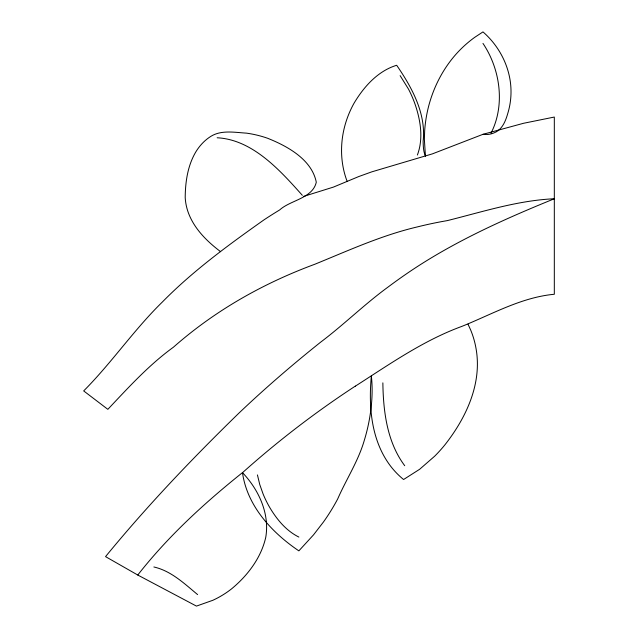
<?xml version="1.0" encoding="UTF-8"?>
<svg xmlns="http://www.w3.org/2000/svg" width="638" height="638" viewBox="0 0 638 638"><rect width="100%" height="100%" fill="white"/><g stroke="black" fill="none" stroke-linecap="round" stroke-linejoin="round"><path stroke-width="0.96" d="M417.388 155.026C423.552 138.637 420.601 120.422 415.091 104.289A116.451 116.451 0 0 0 408.487 89.097L400.122 75.627M491.029 133.159C505.384 104.983 500.264 69.159 482.974 43.408M137.768 575.029C167.953 536.446 204.312 503.143 242.48 472.622C258.637 489.593 269.81 513.462 265.767 537.26C261.149 557.851 247.552 575.707 231.474 588.938A93.148 93.148 0 0 1 212.853 600.286L196.448 606.1L137.768 575.029L105.541 556.623C146.923 506.109 192.038 458.754 238.811 413.233C264.945 388.335 292.332 364.776 320.531 342.247C343.778 324.766 364.521 304.214 388.04 287.068A542.196 542.196 0 0 1 408.312 272.578C453.546 241.818 503.805 219.312 554.318 198.753C517.729 200.412 482.599 211.824 447.302 220.612A405.808 405.808 0 0 0 417.388 226.905C381.819 235.247 348.507 250.503 314.861 264.236C274.412 279.173 235.765 299.254 201.058 324.894A413.552 413.552 0 0 0 173.432 347.192C148.933 364.936 128.517 387.433 107.846 409.333L83.682 390.919C111.634 362.87 133.924 329.79 162.267 302.101C192.875 270.935 228.404 245.008 263.98 219.871A447.565 447.565 0 0 1 279.675 209.934C290.418 200.109 312.668 198.394 316.288 182.205C311.791 159.468 287.387 146.126 267.521 138.231A110.079 110.079 0 0 0 246.507 133.143C234.824 132.449 221.474 129.793 210.971 136.285C204.838 140.081 199.806 145.464 196.018 151.573C187.708 165.346 185.315 181.862 185.203 197.684A53.002 53.002 0 0 0 187.716 210.939C193.354 227.973 206.616 241.108 220.612 251.683M355.342 386.157C389.603 364.234 423.321 340.477 461.808 326.401C492.026 314.295 521.286 297.324 554.318 294.262L554.318 117.049L523.551 123.278L482.974 134.315L432.397 153.87L371.747 171.861L358.819 176.527L333.435 187.094L303.465 196.448M217.159 137.768C252.664 139.626 280.154 170.466 302.316 195.3M482.974 134.315L487.376 134.49A19.953 19.953 0 0 0 494.051 132.871C502.146 129.809 505.527 121.292 507.736 113.564A73.88 73.88 0 0 0 510.91 87.805C509.754 66.36 499.123 45.92 482.974 31.9L474.68 37.363A115.725 115.725 0 0 0 453.762 56.822C442.11 70.802 433.752 87.382 428.983 104.919A134.498 134.498 0 0 0 424.669 130.838L424.374 139.411L425.442 156.174C423.353 151.509 423.241 146.246 423.138 141.213C426.208 113.468 411.877 87.374 396.669 65.267C377.744 71.001 363.628 86.983 353.875 103.508A99.855 99.855 0 0 0 345.222 124.442C339.902 143.032 340.214 163.368 347.192 181.495M153.878 566.975C171.223 570.93 184.326 583.618 197.605 594.592M298.863 537.06C286.255 530.848 276.98 519.587 269.882 507.736A107.966 107.966 0 0 1 263.103 494.011L259.738 484.481L257.441 474.919M404.723 465.716C387.083 442.174 383.271 411.47 382.864 382.864M468.013 324.176L470.78 330.269A87.813 87.813 0 0 1 476.123 349.042C482.153 383.98 465.947 418.145 444.798 444.981A148.646 148.646 0 0 1 434.645 456.218L419.652 469.273L403.575 479.521A80.938 80.938 0 0 1 390.807 466.418C371.244 440.906 368.429 406.924 371.356 375.957C372.967 390.639 371.898 405.505 369.282 420.003A183.042 183.042 0 0 1 364.346 440.204C358.333 461.035 346.314 479.202 337.701 498.924A204.08 204.08 0 0 1 323.402 522.067L313.537 534.843L298.863 550.865C271.908 532.666 247.121 506.014 242.48 472.622M242.52 472.67A943.857 943.857 0 0 1 355.318 386.118"/></g></svg>
